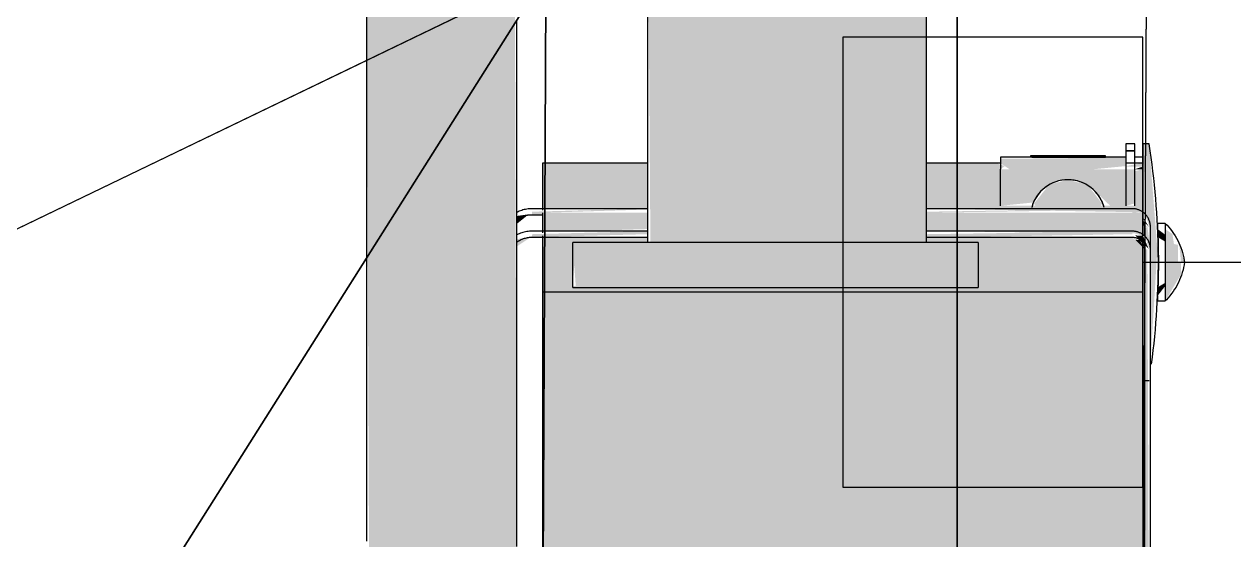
# Model space of a CAD drawing. Header units: metres. Extents: x 4 to 151, y -16 to 34.
# Drawn here: x 67.0908 to 67.4939, y 32.1016 to 32.2735 of the extents above; entities that cross this region are included whole.
import ezdxf

# ---------------------------------------------------------------- set-up
doc = ezdxf.new("R2010")
doc.units = ezdxf.units.M
doc.linetypes.add('IMPORT-_Tracejado pequeno', pattern=[2.25, 1.5, -0.7500000000000001])
for name, color, linetype, lineweight in [('A-ANNO-NOTE', 7, 'Continuous', 9), ('E-ELEC-EQPM', 7, 'Continuous', 50), ('E-LITE', 7, 'Continuous', 35), ('E-POWR-CNDT', 7, 'Continuous', 25), ('Espelho e Módulo', 7, 'Continuous', 9), ('KIRYA - PAREDE', 7, 'Continuous', 35), ('KIRYA - PISO', 7, 'Continuous', 9)]:
    doc.layers.add(name, color=color, linetype=linetype, lineweight=lineweight)
doc.layers.add('Base Revit Coremas_dwg', color=7, linetype='Continuous', lineweight=9, true_color=0x767676)

# ---------------------------------------------------------------- blocks, each defined once
blk = doc.blocks.new('Ramal de Entrada Individual_Saida Subterrânea_Medição em Muro - 3_Trifasico-3753992-PLANTA BAIXA - TÉRREO')
at = {"layer": 'E-ELEC-EQPM', "lineweight": 25, "true_color": 0x7f7f7f}
for points in [[(-0.1350464347097103, 0.2019793406997035), (-0.1382108123671073, 0.2000000000000498), (-0.136346522082185, 0.2006792533272354), (-0.1352876156646014, 0.2017381597448081)], [(-0.1275464347097055, 0.2019793406997035), (-0.1320030435565968, 0.2000000000000498), (-0.1321393079098504, 0.1973864674995608), (-0.1275530951051123, 0.2019726803043033)], [(-0.1275464347097055, 0.2006133152959145), (-0.1305093312052694, 0.1990164442041353), (-0.1307732825060614, 0.1973864674995608), (-0.1276463351322049, 0.200513414873413)], [(-0.1148071403536232, 0.1277523885865045), (-0.1148071403536254, 0.1451150868859556), (-0.1297683787846262, 0.1451150868859556), (-0.129768378784624, 0.01000000000004104), (-0.1148071403536232, 0.01103661587650452), (-0.1148071403536232, 0.03587992788335057)], [(-0.1284483910866477, -0.008671018720659276), (-0.1318393279285162, -0.003547872000641019), (-0.1308420216561307, -0.008671018720659276), (-0.1295053745454153, -0.008671018720659276)], [(-0.1359483910866481, -0.008671018720659276), (-0.1391804093059244, -0.004650244653672485), (-0.138600772397529, -0.008671018720659276)], [(0.02698565503599428, -0.03367101872066226), (0.02556211211938919, -0.02583108251404897), (0.0221854261441351, -0.01912400330670698), (0.0183485160827228, -0.0149003703985532), (0.01371671184052763, -0.01170187692579591), (0.008033614885953706, -0.009467247740217727), (0.005424722468770415, -0.00920927850351602), (-0.03375412627952785, -0.008671018720659276), (-0.2488805176748952, -0.009403608172137343), (-0.257227904276877, -0.01326237757403781), (-0.2621343912930232, -0.01765860729656679), (-0.2651417108494392, -0.02219293413063774), (-0.2671185057097988, -0.02733987694504192), (-0.2679009836892063, -0.03266431995301657), (-0.2675275217205422, -0.03799422662499517), (-0.2665953314275928, -0.041498004659752), (-0.2643073283215964, -0.04647752684079758), (-0.2593772060107257, -0.05244166704277998), (-0.2572319252911718, -0.05407713225840308), (-0.2490848928987118, -0.05786688212324487), (-0.2459686674797573, -0.05774684532877646), (-0.2410479077325644, -0.05844934090141708), (-0.2171787639779213, -0.05867101872066523), (0.008456131163554472, -0.05772687630332093), (0.01619987747476746, -0.05407924302646479), (0.02070955104582779, -0.0500797315593029), (0.02395608990701069, -0.04539895376321468), (0.02618976817432013, -0.03971637962347461), (0.02669349142848203, -0.0362655620879219)]]:
    blk.add_hatch(color=8, dxfattribs=at).paths.add_polyline_path(points)
h = blk.add_hatch(color=8, dxfattribs=at)
h.paths.add_polyline_path([(0.1287964347096706, 0.2019793406996948), (0.1290866864164891, 0.2004793406997038), (0.1292897514196913, 0.2014860239896697), (0.129031157981026, 0.2017446174283394)])
h.paths.add_polyline_path([(0.1362964347096494, 0.2004793406997038), (0.1362964347096494, 0.2024793406997034), (0.1304893255387738, 0.2014776314561832), (0.1345897601260588, 0.2004795550171969)])
h.paths.add_polyline_path([(-0.1275464347097055, 0.2024452665259942), (-0.1275464347097055, 0.2024783988791017), (-0.1350464347097103, 0.2014793406997036), (-0.1342507518251444, 0.2004793406997038), (-0.129227829883577, 0.2014810383365257), (-0.1275464347097055, 0.2023481273817619)])
h = blk.add_hatch(color=8, dxfattribs=at)
h.paths.add_polyline_path([(0.1287964347096533, 0.202345366103484), (0.1287964347096533, 0.2024793406997034), (-0.1275464347097055, 0.2014793406997036), (-0.1275464347097055, 0.2004793406997038), (0.1287964347096533, 0.2014793406996949), (0.1287964347096533, 0.2021864474808897)])
h.paths.add_polyline_path([(-0.1247599972656906, 0.2021881749203982), (-0.1247599972656906, 0.2021841962378896), (-0.1275464347097055, 0.2021864474808897)])
at = {"layer": 'E-ELEC-EQPM', "lineweight": 25, "true_color": 0x73746c}
h = blk.add_hatch(color=8, dxfattribs=at)
h.paths.add_polyline_path([(-0.1316804093059218, 0.1964793406997047), (-0.1328052537548089, 0.1967205216546001), (-0.1318393279285205, 0.1964793406997047)])
h.paths.add_polyline_path([(-0.1132108123671108, 4.331468517193571e-14), (-0.113210812367113, 0.2000000000000498), (-0.1281597500055832, 0.2000000000000498), (-0.1315464347097068, 0.1964793406997047), (-0.1315464347097046, 0.1277523885865045), (-0.129768378784624, 0.1277523885865045), (-0.1297683787846262, 0.1451150868859556), (-0.1148071403536254, 0.1451150868859556), (-0.1152681058166119, 0.01000000000004104), (-0.129768378784624, 0.01103661587650452), (-0.129768378784624, 0.03500000000004402), (-0.1315464347097046, 0.03500000000004402), (-0.1315464347097046, 4.331468517193571e-14), (-0.1152681058166119, 4.331468517193571e-14)])
h.paths.add_polyline_path([(-0.1320030435565968, 0.2000000000000498), (-0.1420037490521202, 0.2000000000000498), (-0.1420037490521202, 0.1525000000000346), (-0.154210812367108, 0.1525000000000346), (-0.1552460885475174, 0.1539470857294242), (-0.1562814571898881, 0.1508087509013117), (-0.1562814571898859, 0.1277523885865045), (-0.141046434709709, 0.1277523885865045), (-0.1399062898337753, 0.1964793406997047), (-0.1396938953910838, 0.1964793406997047), (-0.1396938953910817, 0.1277523885865045), (-0.1335464347097042, 0.1277523885865045), (-0.1327775964050092, 0.1973864674995608)])
h.paths.add_polyline_path([(-0.1335464347097042, 0.01103661587650452), (-0.1342507518251423, 0.03500000000004402), (-0.1396938953910838, 0.03500000000004402), (-0.1396938953910838, 4.331468517193571e-14), (-0.1335464347097042, 4.331468517193571e-14), (-0.1335464347097042, 0.01000000000004104)])
h.paths.add_polyline_path([(-0.1396943474854075, 0.1973314279240042), (-0.1399062898337753, 0.1986393475239086), (-0.139698669392026, 0.1993399101432141)])
h.paths.add_polyline_path([(-0.141046434709709, 4.331468517193571e-14), (-0.141046434709709, 0.03500000000004402), (-0.1562814571898859, 0.03500000000004402), (-0.1562814571898859, 4.331468517193571e-14)])
h.paths.add_polyline_path([(-0.1550768377708927, 0.1964193728974923), (-0.1550768377708927, 0.2000000000000498), (-0.1562814571898881, 0.2000000000000498), (-0.1552460885475174, 0.1942446174547803), (-0.1550768377708927, 0.194992445926771), (-0.1550768377708927, 0.1955030260879842)])
blk.add_hatch(color=8, dxfattribs=at).paths.add_polyline_path([(0.117824998189846, 0.2000000000000498), (-0.113210812367113, 0.2000000000000498), (-0.1132108123671108, 4.331468517193571e-14), (0.1178249981898482, 4.331468517193571e-14), (0.117824998189846, 0.1849625377168969)])
at = {"layer": 'E-ELEC-EQPM', "lineweight": 25, "true_color": 0x7f7f7f}
h = blk.add_hatch(color=8, dxfattribs=at)
h.paths.add_polyline_path([(-0.1390464347097094, 4.331468517193571e-14), (-0.1396938953910838, 4.331468517193571e-14), (-0.1407841671974646, 0.03500000000004402), (-0.141046434709709, 0.03500000000004402), (-0.1400464347097092, -0.003547872000641019), (-0.1390464347097094, -0.003547872000641019)])
h.paths.add_polyline_path([(-0.1396938953910817, 0.1277523885865045), (-0.1407535414908974, 0.1964793406997047), (-0.1410464347097111, 0.1964793406997047), (-0.1400464347097092, 0.1277523885865045), (-0.1397876156646068, 0.1277523885865045)])
h = blk.add_hatch(color=8, dxfattribs=at)
h.paths.add_polyline_path([(-0.1315464347097068, 0.135266818586215), (-0.1325464347097066, 0.1964793406997047), (-0.1335464347097063, 0.1964793406997047), (-0.1325464347097044, 0.1277523885865045), (-0.1315464347097046, 0.1277523885865045)])
h.paths.add_polyline_path([(-0.1315464347097046, -0.003547872000641019), (-0.1325464347097044, 0.03500000000004402), (-0.1335464347097042, 0.03500000000004402), (-0.1325464347097044, -0.003547872000641019), (-0.131580508883416, -0.003547872000641019)])
h.paths.add_polyline_path([(-0.1332513044641079, -0.001387313906168106), (-0.1332552580219139, -0.001387313906168106), (-0.1332535414908904, 4.331468517193571e-14)])
h = blk.add_hatch(color=8, dxfattribs=at)
h.paths.add_polyline_path([(-0.1297683787846219, 0.1277523885865045), (-0.2532185135623343, 0.1277523885865045), (-0.2532185135623343, 0.03500000000004402), (-0.1297683787846219, 0.03587992788335057)])
h.paths.add_polyline_path([(-0.2221827030131438, 0.08632898127933646), (-0.2260525528402601, 0.07962620476110865), (-0.2337922524944905, 0.07962620476110865), (-0.2376621023216068, 0.08632898127933646), (-0.2337922524944884, 0.09303175779756426), (-0.2260525528402601, 0.09303175779756426)])
at = {"layer": 'E-ELEC-EQPM', "color": 253, "lineweight": 25, "true_color": 0xababab}
for p, q in [((-0.1275464347097055, 0.2024793406997034), (-0.1350464347097103, 0.2024793406997034)), ((0.1287964347096533, 0.2024793406997034), (-0.1275464347097055, 0.2024793406997034)), ((-0.1562814571898538, 0.1942446174547347), (-0.1562814571898538, 0.2)), ((-0.1427846230547416, 0.2), (-0.1320030435565631, 0.2)), ((-0.1350464347097103, 0.2004793406997038), (-0.1318609849810042, 0.2004793406997038)), ((-0.1290464347097052, 0.2004793406997038), (-0.1275464347097055, 0.2004793406997038)), ((-0.1281597500055438, 0.2), (-0.1132108123670779, 0.2)), ((-0.1275464347097055, 0.2004793406997038), (0.1287964347096533, 0.2004793406997038)), ((-0.1132108123670779, 0.2), (0.1178249981898806, 0.2)), ((-0.1132108123670779, 0.2), (-0.1132108123670779, 0)), ((-0.141046434709709, 0.1964793406997047), (-0.1410464347097068, 0.1277523885865045)), ((-0.1335464347097042, 0.1964793406997047), (-0.133546434709702, 0.1277523885865045)), ((-0.1315464347097046, 0.1277523885865045), (-0.1315464347097068, 0.1964793406997047)), ((-0.1562814571898538, 0.1277523885864611), (-0.1562814571898538, 0.1524999999999917)), ((-0.1297683787845897, 0.1451150868859175), (-0.1148071403535911, 0.1451150868859175)), ((-0.1297683787845897, 0.1451150868859175), (-0.1297683787845897, 0.009999999999999993)), ((-0.1148071403535911, 0.009999999999999993), (-0.1148071403535911, 0.1451150868859175)), ((-0.2532185135623005, 0.1277523885864638), (-0.1297683787845897, 0.1277523885864638)), ((-0.1297683787845897, 0.035), (-0.2532185135623005, 0.035)), ((-0.1562814571898538, 0), (-0.1562814571898538, 0.03499999999999725)), ((-0.141046434709709, 0.03500000000004402), (-0.141046434709709, -0.003547872000641019)), ((-0.1335464347097042, 0.03500000000004402), (-0.1335464347097042, -0.003547872000641019)), ((-0.1315464347097068, -0.003547872000641019), (-0.1315464347097068, 0.03500000000004402)), ((-0.1148071403535911, 0.009999999999999993), (-0.1297683787845897, 0.009999999999999993)), ((-0.1405421568959479, 0), (-0.1562814571898538, 0)), ((-0.133042156895943, 0), (-0.139693011460662, 0)), ((-0.1390464347097116, -0.003547872000641019), (-0.1390464347097116, 4.331468517193571e-14)), ((-0.1132108123670779, 0), (-0.1320464347096725, 0)), ((0.1178249981898806, 0), (-0.1132108123670779, 0))]:
    blk.add_line(p, q, dxfattribs=at)
at = {"layer": 'E-ELEC-EQPM', "color": 253, "lineweight": 25, "true_color": 0xababab, "flags": 128}
for points in [[(-0.1350464347097103, 0.2024793406997034), (-0.1352863707148298, 0.2024745413396677), (-0.1355259228735256, 0.2024601509375216), (-0.1357647079534444, 0.2024361925148211), (-0.1360023439493941, 0.2024027043999602), (-0.1362384506944817, 0.2023597401667504), (-0.1364726504682729, 0.2023073685488141), (-0.1367045686010952, 0.2022456733295734), (-0.1369338340734067, 0.2021747532081918), (-0.1371600801093611, 0.2020947216417695), (-0.1373829447635616, 0.2020057066637253), (-0.1376020715001064, 0.2019078506790218), (-0.137817109762959, 0.201801310236374), (-0.1380277155367716, 0.2016862557777686), (-0.1382335518972346, 0.2015628713657807), (-0.1384342895500806, 0.2014313543891647), (-0.1386296073578839, 0.2012919152470111), (-0.1388191928538203, 0.2011447770122096), (-0.1390027427415405, 0.2009901750745532), (-0.1391799633803743, 0.2008283567641513), (-0.1393505712551068, 0.2006595809557855), (-0.139514293429535, 0.2004841176547508), (-0.139670867983106, 0.2003022475648967), (-0.1398200444299277, 0.2001142616395657), (-0.1399615841195146, 0.1999204606161341), (-0.1400952606185588, 0.1997211545349071), (-0.1402208600731708, 0.1995166622430961), (-0.1403381815510199, 0.1993073108847454), (-0.1404470373627684, 0.1990934353773604), (-0.1405472533623396, 0.1988753778761399), (-0.1406386692255137, 0.198653487226565), (-0.1407211387064069, 0.1984281184063415), (-0.1407945298714465, 0.198199631957492), (-0.1408587253104197, 0.1979683934096127), (-0.1409136223243228, 0.197734772695047), (-0.1409591330896427, 0.1974991435571113), (-0.1409951847988618, 0.1972618829521363), (-0.1410217197769367, 0.1970233704464916), (-0.1410386955735638, 0.1967839876093051), (-0.1410460850310915, 0.1965441174020556), (-0.141046434709709, 0.1964793406997047)], [(-0.1350464347097103, 0.2024793406997034), (-0.1352863707148298, 0.2024745413396677), (-0.1355259228735256, 0.2024601509375216), (-0.1357647079534444, 0.2024361925148211), (-0.1360023439493941, 0.2024027043999602), (-0.1362384506944817, 0.2023597401667504), (-0.1364726504682729, 0.2023073685488141), (-0.1367045686010952, 0.2022456733295734), (-0.1369338340734067, 0.2021747532081918), (-0.1371600801093611, 0.2020947216417695), (-0.1373829447635616, 0.2020057066637253), (-0.1376020715001064, 0.2019078506790218), (-0.137817109762959, 0.201801310236374), (-0.1380277155367716, 0.2016862557777686), (-0.1382335518972346, 0.2015628713657807), (-0.1384342895500806, 0.2014313543891647), (-0.1386296073578839, 0.2012919152470111), (-0.1388191928538203, 0.2011447770122096)], [(-0.1350464347097103, 0.2024793406997034), (-0.1352863707148298, 0.2024745413396677), (-0.1355259228735256, 0.2024601509375216), (-0.1357647079534444, 0.2024361925148211), (-0.1360023439493941, 0.2024027043999602), (-0.1362384506944817, 0.2023597401667504), (-0.1364726504682729, 0.2023073685488141), (-0.1367045686010952, 0.2022456733295734), (-0.1369338340734067, 0.2021747532081918), (-0.1371600801093611, 0.2020947216417695), (-0.1373829447635616, 0.2020057066637253), (-0.1376020715001064, 0.2019078506790218), (-0.137817109762959, 0.201801310236374), (-0.1380277155367716, 0.2016862557777686), (-0.1382335518972346, 0.2015628713657807), (-0.1384342895500806, 0.2014313543891647), (-0.1386296073578839, 0.2012919152470111), (-0.1388191928538203, 0.2011447770122096)], [(-0.1350464347097103, 0.2024793406997034), (-0.1352863707148298, 0.2024745413396677), (-0.1355259228735256, 0.2024601509375216), (-0.1357647079534444, 0.2024361925148211), (-0.1360023439493941, 0.2024027043999602), (-0.1362384506944817, 0.2023597401667504), (-0.1364726504682729, 0.2023073685488141), (-0.1367045686010952, 0.2022456733295734), (-0.1369338340734067, 0.2021747532081918), (-0.1371600801093611, 0.2020947216417695), (-0.1373829447635616, 0.2020057066637253), (-0.1376020715001064, 0.2019078506790218), (-0.137817109762959, 0.201801310236374), (-0.1380277155367716, 0.2016862557777686), (-0.1382335518972346, 0.2015628713657807), (-0.1384342895500784, 0.2014313543891647), (-0.1386296073578839, 0.2012919152470111), (-0.1388191928538203, 0.2011447770122096)], [(-0.1350464347097103, 0.2024793406997034), (-0.1352863707148298, 0.2024745413396677), (-0.1355259228735256, 0.2024601509375216), (-0.1357647079534444, 0.2024361925148211), (-0.1360023439493941, 0.2024027043999602), (-0.1362384506944817, 0.2023597401667504), (-0.1364726504682729, 0.2023073685488141), (-0.1367045686010952, 0.2022456733295734), (-0.1369338340734067, 0.2021747532081918), (-0.1371600801093611, 0.2020947216417695), (-0.1373829447635616, 0.2020057066637253), (-0.1376020715001064, 0.2019078506790218), (-0.137817109762959, 0.201801310236374), (-0.1380277155367716, 0.2016862557777686), (-0.1382335518972346, 0.2015628713657807), (-0.1384342895500784, 0.2014313543891647), (-0.1386296073578839, 0.2012919152470111), (-0.1388191928538203, 0.2011447770122096)], [(-0.1350464347097103, 0.2024793406997034), (-0.1352863707148298, 0.2024745413396677), (-0.1355259228735256, 0.2024601509375216), (-0.1357647079534444, 0.2024361925148211), (-0.1360023439493941, 0.2024027043999602), (-0.1362384506944817, 0.2023597401667504), (-0.1364726504682729, 0.2023073685488141), (-0.1367045686010952, 0.2022456733295734), (-0.1369338340734067, 0.2021747532081918), (-0.1371600801093611, 0.2020947216417695), (-0.1373829447635616, 0.2020057066637253), (-0.1376020715001064, 0.2019078506790218), (-0.137817109762959, 0.201801310236374), (-0.1380277155367716, 0.2016862557777686), (-0.1382335518972346, 0.2015628713657807), (-0.1384342895500806, 0.2014313543891647), (-0.1386296073578839, 0.2012919152470111), (-0.1388191928538203, 0.2011447770122096)], [(-0.1275464347097055, 0.2024793406997034), (-0.127786370714825, 0.2024745413396677), (-0.1280259228735208, 0.2024601509375216), (-0.1282647079534397, 0.2024361925148211), (-0.1285023439493915, 0.2024027043999602), (-0.1287384506944769, 0.2023597401667504), (-0.1289726504682681, 0.2023073685488141), (-0.1292045686010904, 0.2022456733295734), (-0.1294338340734019, 0.2021747532081918), (-0.1296600801093563, 0.2020947216417695), (-0.1298829447635567, 0.2020057066637253), (-0.1301020715001016, 0.2019078506790218), (-0.1303171097629542, 0.201801310236374), (-0.1305277155367668, 0.2016862557777686), (-0.1307335518972298, 0.2015628713657807), (-0.130934289550078, 0.2014313543891647), (-0.1311296073578791, 0.2012919152470111), (-0.1313191928538155, 0.2011447770122096), (-0.1315027427415357, 0.2009901750745532), (-0.1316799633803695, 0.2008283567641513), (-0.131850571255102, 0.2006595809557855), (-0.1320142934295302, 0.2004841176547508), (-0.1321708679831012, 0.2003022475648967), (-0.1323200444299251, 0.2001142616395657), (-0.132461584119512, 0.1999204606161341), (-0.132595260618554, 0.1997211545349071), (-0.132720860073166, 0.1995166622430961), (-0.1328381815510151, 0.1993073108847454), (-0.1329470373627636, 0.1990934353773604), (-0.1330472533623348, 0.1988753778761399), (-0.133138669225509, 0.198653487226565), (-0.1332211387064021, 0.1984281184063415), (-0.1332945298714417, 0.198199631957492), (-0.1333587253104149, 0.1979683934096127), (-0.133413622324318, 0.197734772695047), (-0.1334591330896379, 0.1974991435571113), (-0.133495184798857, 0.1972618829521363), (-0.1335217197769319, 0.1970233704464916), (-0.1335386955735611, 0.1967839876093051), (-0.1335460850310868, 0.1965441174020556), (-0.1335464347097042, 0.1964793406997047)], [(-0.1275464347097055, 0.2024793406997034), (-0.127786370714825, 0.2024745413396677), (-0.1280259228735208, 0.2024601509375216), (-0.1282647079534397, 0.2024361925148211), (-0.1285023439493915, 0.2024027043999602), (-0.1287384506944769, 0.2023597401667504), (-0.1289726504682681, 0.2023073685488141), (-0.1292045686010904, 0.2022456733295734), (-0.1294338340734019, 0.2021747532081918), (-0.1296600801093563, 0.2020947216417695), (-0.1298829447635567, 0.2020057066637253), (-0.1301020715001016, 0.2019078506790218), (-0.1303171097629542, 0.201801310236374), (-0.1305277155367668, 0.2016862557777686), (-0.1307335518972298, 0.2015628713657807), (-0.130934289550078, 0.2014313543891647), (-0.1311296073578791, 0.2012919152470111), (-0.1313191928538155, 0.2011447770122096)], [(-0.1275464347097055, 0.2024793406997034), (-0.127786370714825, 0.2024745413396677), (-0.1280259228735208, 0.2024601509375216), (-0.1282647079534397, 0.2024361925148211), (-0.1285023439493915, 0.2024027043999602), (-0.1287384506944769, 0.2023597401667504), (-0.1289726504682681, 0.2023073685488141), (-0.1292045686010904, 0.2022456733295734), (-0.1294338340734019, 0.2021747532081918), (-0.1296600801093563, 0.2020947216417695), (-0.1298829447635567, 0.2020057066637253), (-0.1301020715001016, 0.2019078506790218), (-0.1303171097629542, 0.201801310236374), (-0.1305277155367668, 0.2016862557777686), (-0.1307335518972298, 0.2015628713657807), (-0.130934289550078, 0.2014313543891647), (-0.1311296073578791, 0.2012919152470111), (-0.1313191928538155, 0.2011447770122096)], [(-0.1275464347097055, 0.2024793406997034), (-0.127786370714825, 0.2024745413396677), (-0.1280259228735208, 0.2024601509375216), (-0.1282647079534397, 0.2024361925148211), (-0.1285023439493915, 0.2024027043999602), (-0.1287384506944769, 0.2023597401667504), (-0.1289726504682681, 0.2023073685488141), (-0.1292045686010904, 0.2022456733295734), (-0.1294338340734019, 0.2021747532081918), (-0.1296600801093563, 0.2020947216417695), (-0.1298829447635567, 0.2020057066637253), (-0.1301020715001016, 0.2019078506790218), (-0.1303171097629542, 0.201801310236374), (-0.1305277155367668, 0.2016862557777686), (-0.1307335518972298, 0.2015628713657807), (-0.130934289550078, 0.2014313543891647), (-0.1311296073578791, 0.2012919152470111), (-0.1313191928538155, 0.2011447770122096)], [(-0.1275464347097055, 0.2024793406997034), (-0.127786370714825, 0.2024745413396677), (-0.1280259228735208, 0.2024601509375216), (-0.1282647079534397, 0.2024361925148211), (-0.1285023439493915, 0.2024027043999602), (-0.1287384506944769, 0.2023597401667504), (-0.1289726504682681, 0.2023073685488141), (-0.1292045686010904, 0.2022456733295734), (-0.1294338340734019, 0.2021747532081918), (-0.1296600801093563, 0.2020947216417695), (-0.1298829447635567, 0.2020057066637253), (-0.1301020715001016, 0.2019078506790218), (-0.1303171097629542, 0.201801310236374), (-0.1305277155367668, 0.2016862557777686), (-0.1307335518972298, 0.2015628713657807), (-0.1309342895500758, 0.2014313543891647), (-0.1311296073578791, 0.2012919152470111), (-0.1313191928538155, 0.2011447770122096)], [(-0.1398200444299277, 0.2001142616395657), (-0.1399615841195146, 0.1999204606161341), (-0.1400952606185588, 0.1997211545349071), (-0.1402208600731708, 0.1995166622430961), (-0.1403381815510199, 0.1993073108847454), (-0.1404470373627684, 0.1990934353773604), (-0.1405472533623396, 0.1988753778761399), (-0.1406386692255137, 0.198653487226565), (-0.1407211387064069, 0.1984281184063415), (-0.1407945298714465, 0.198199631957492), (-0.1408587253104197, 0.1979683934096127), (-0.1409136223243228, 0.197734772695047), (-0.1409591330896427, 0.1974991435571113), (-0.1409951847988618, 0.1972618829521363), (-0.1410217197769367, 0.1970233704464916), (-0.1410386955735638, 0.1967839876093051), (-0.1410460850310915, 0.1965441174020556)], [(-0.1398200444299277, 0.2001142616395657), (-0.1399615841195146, 0.1999204606161341), (-0.1400952606185588, 0.1997211545349071), (-0.1402208600731708, 0.1995166622430961), (-0.1403381815510199, 0.1993073108847454), (-0.1404470373627684, 0.1990934353773604), (-0.1405472533623396, 0.1988753778761399), (-0.1406386692255137, 0.198653487226565), (-0.1407211387064069, 0.1984281184063415), (-0.1407945298714465, 0.198199631957492), (-0.1408587253104197, 0.1979683934096127), (-0.1409136223243228, 0.197734772695047), (-0.1409591330896427, 0.1974991435571113), (-0.1409951847988618, 0.1972618829521363), (-0.1410217197769367, 0.1970233704464916), (-0.1410386955735638, 0.1967839876093051), (-0.1410460850310915, 0.1965441174020556)], [(-0.1399615841195146, 0.1999204606161341), (-0.1400952606185588, 0.1997211545349071), (-0.1402208600731708, 0.1995166622430961), (-0.1403381815510199, 0.1993073108847454), (-0.1404470373627684, 0.1990934353773604), (-0.1405472533623396, 0.1988753778761399), (-0.1406386692255137, 0.198653487226565), (-0.1407211387064069, 0.1984281184063415), (-0.1407945298714465, 0.198199631957492), (-0.1408587253104197, 0.1979683934096127), (-0.1409136223243228, 0.197734772695047), (-0.1409591330896427, 0.1974991435571113), (-0.1409951847988596, 0.1972618829521363), (-0.1410217197769367, 0.1970233704464916), (-0.1410386955735638, 0.1967839876093051), (-0.1410460850310894, 0.1965441174020556)], [(-0.1399615841195146, 0.1999204606161341), (-0.1400952606185588, 0.1997211545349071), (-0.1402208600731708, 0.1995166622430961), (-0.1403381815510199, 0.1993073108847454), (-0.1404470373627684, 0.1990934353773604), (-0.1405472533623396, 0.1988753778761399), (-0.1406386692255137, 0.198653487226565), (-0.1407211387064069, 0.1984281184063415), (-0.1407945298714465, 0.198199631957492), (-0.1408587253104197, 0.1979683934096127), (-0.1409136223243228, 0.197734772695047), (-0.1409591330896427, 0.1974991435571113), (-0.1409951847988596, 0.1972618829521363), (-0.1410217197769367, 0.1970233704464916), (-0.1410386955735638, 0.1967839876093051), (-0.1410460850310894, 0.1965441174020556)], [(-0.1400952606185588, 0.1997211545349071), (-0.1402208600731708, 0.1995166622430961), (-0.1403381815510199, 0.1993073108847454), (-0.1404470373627684, 0.1990934353773604), (-0.1405472533623396, 0.1988753778761399), (-0.1406386692255137, 0.198653487226565), (-0.1407211387064069, 0.1984281184063415), (-0.1407945298714465, 0.198199631957492), (-0.1408587253104197, 0.1979683934096127), (-0.1409136223243228, 0.197734772695047), (-0.1409591330896427, 0.1974991435571113), (-0.1409951847988618, 0.1972618829521363), (-0.1410217197769367, 0.1970233704464916), (-0.1410386955735638, 0.1967839876093051), (-0.1410460850310915, 0.1965441174020556)], [(-0.1369317481664062, 0.2000071719272416), (-0.1367891644948184, 0.2000797424684101), (-0.1366437928273352, 0.2001465531347909), (-0.1364958657276179, 0.200207497043578), (-0.1363456198474653, 0.2002624766975039), (-0.1361932955482388, 0.2003114041408593), (-0.1360391365163193, 0.2003542011001791), (-0.1358833893732769, 0.2003907991094391), (-0.1357263032813132, 0.200421139619651), (-0.1355681295446625, 0.2004451740924651), (-0.1354091212075682, 0.2004628640778513), (-0.1352495326494446, 0.2004741812756056), (-0.1350896191779421, 0.2004791075806227), (-0.1350464347097103, 0.2004793406997038)], [(-0.1323200444299251, 0.2001142616395657), (-0.132461584119512, 0.1999204606161341), (-0.132595260618554, 0.1997211545349071), (-0.132720860073166, 0.1995166622430961), (-0.1328381815510151, 0.1993073108847454), (-0.1329470373627636, 0.1990934353773604), (-0.1330472533623348, 0.1988753778761399), (-0.133138669225509, 0.198653487226565), (-0.1332211387064021, 0.1984281184063415), (-0.1332945298714417, 0.198199631957492), (-0.1333587253104149, 0.1979683934096127), (-0.133413622324318, 0.197734772695047), (-0.1334591330896379, 0.1974991435571113), (-0.133495184798857, 0.1972618829521363), (-0.1335217197769319, 0.1970233704464916), (-0.1335386955735611, 0.1967839876093051), (-0.1335460850310868, 0.1965441174020556)], [(-0.1323200444299251, 0.2001142616395657), (-0.132461584119512, 0.1999204606161341), (-0.132595260618554, 0.1997211545349071), (-0.132720860073166, 0.1995166622430961), (-0.1328381815510151, 0.1993073108847454), (-0.1329470373627636, 0.1990934353773604), (-0.1330472533623348, 0.1988753778761399), (-0.133138669225509, 0.198653487226565), (-0.1332211387064021, 0.1984281184063415), (-0.1332945298714417, 0.198199631957492), (-0.1333587253104149, 0.1979683934096127), (-0.133413622324318, 0.197734772695047), (-0.1334591330896379, 0.1974991435571113), (-0.133495184798857, 0.1972618829521363), (-0.1335217197769319, 0.1970233704464916), (-0.1335386955735611, 0.1967839876093051), (-0.1335460850310868, 0.1965441174020556)], [(-0.1323200444299251, 0.2001142616395657), (-0.132461584119512, 0.1999204606161341), (-0.132595260618554, 0.1997211545349071), (-0.132720860073166, 0.1995166622430961), (-0.1328381815510151, 0.1993073108847454), (-0.1329470373627658, 0.1990934353773604), (-0.1330472533623348, 0.1988753778761399), (-0.133138669225509, 0.198653487226565), (-0.1332211387064021, 0.1984281184063415), (-0.1332945298714417, 0.198199631957492), (-0.1333587253104149, 0.1979683934096127), (-0.133413622324318, 0.197734772695047), (-0.1334591330896379, 0.1974991435571113), (-0.133495184798857, 0.1972618829521363), (-0.1335217197769319, 0.1970233704464916), (-0.1335386955735611, 0.1967839876093051), (-0.1335460850310868, 0.1965441174020556)], [(-0.1323200444299251, 0.2001142616395657), (-0.132461584119512, 0.1999204606161341), (-0.132595260618554, 0.1997211545349071), (-0.132720860073166, 0.1995166622430961), (-0.1328381815510151, 0.1993073108847454), (-0.1329470373627636, 0.1990934353773604), (-0.1330472533623348, 0.1988753778761399), (-0.133138669225509, 0.198653487226565), (-0.1332211387064021, 0.1984281184063415), (-0.1332945298714417, 0.198199631957492), (-0.1333587253104149, 0.1979683934096127), (-0.133413622324318, 0.197734772695047), (-0.1334591330896379, 0.1974991435571026), (-0.1334951847988548, 0.1972618829521363), (-0.1335217197769319, 0.1970233704464916), (-0.1335386955735611, 0.1967839876093051), (-0.1335460850310846, 0.1965441174020556)], [(-0.1315464347097068, 0.1964793406997047), (-0.1315432351363497, 0.1966392980364481), (-0.1315336415349153, 0.1967989994755845), (-0.1315176692531222, 0.1969581895288565), (-0.1314953438432085, 0.1971166135261606), (-0.1314667010210707, 0.1972740180228871), (-0.1314317866091132, 0.1974301512054145), (-0.1313906564629477, 0.1975847632939541), (-0.1313433763820361, 0.1977376069421617), (-0.1312900220044176, 0.1978884376328096), (-0.1312306786857185, 0.1980370140689432), (-0.1311654413625851, 0.198183098559963), (-0.131094414400822, 0.1983264574018662), (-0.1310177114284169, 0.1984668612510789), (-0.1309354551537613, 0.1986040854913833), (-0.130847777169344, 0.198737910593282), (-0.1307548177412445, 0.1988681224651509), (-0.1306567255847102, 0.1989945127957709), (-0.1305536576262704, 0.1991168793875915), (-0.1304457787526692, 0.1992350264801445), (-0.1303332615470942, 0.1993487650633038), (-0.1302162860130711, 0.1994579131795879), (-0.1300950392864995, 0.1995622962152946), (-0.1299697153362788, 0.1996617471798467), (-0.1298405146539954, 0.1997561069729134), (-0.1297076439331774, 0.1998452246389356), (-0.1295713157386367, 0.1999289576086841), (-0.1294317481664015, 0.2000071719272416), (-0.1292891644948136, 0.2000797424684101), (-0.1291437928273304, 0.2001465531347909), (-0.1289958657276131, 0.200207497043578), (-0.1288456198474627, 0.2002624766975039), (-0.128693295548234, 0.2003114041408593), (-0.1285391365163145, 0.2003542011001791), (-0.1283833893732721, 0.2003907991094391), (-0.1282263032813084, 0.200421139619651), (-0.1280681295446577, 0.2004451740924651), (-0.1279091212075634, 0.2004628640778513), (-0.1277495326494399, 0.2004741812756056), (-0.1275896191779373, 0.2004791075806227), (-0.1275464347097055, 0.2004793406997038)], [(-0.141046434709709, -0.003547872000641019), (-0.141037635882979, -0.003987754676689701), (-0.1410112534790395, -0.004426933634303827), (-0.1409673297041031, -0.004864706280814835), (-0.1409059348268407, -0.005300372273396875), (-0.1408271670659626, -0.005733234639392481), (-0.1407311524330814, -0.006162600891336524), (-0.1406180445311302, -0.006587784134850563), (-0.1404880243086182, -0.007008104167415127), (-0.1403412997701679, -0.007422888566668508), (-0.1401781056437412, -0.007831473766031672), (-0.1399987030051291, -0.00823320611635986), (-0.1398033788602834, -0.008627442931593737)], [(-0.141046434709709, -0.003547872000641019), (-0.141037635882979, -0.003987754676689701), (-0.1410112534790395, -0.004426933634303827), (-0.1409673297041031, -0.004864706280814835), (-0.1409059348268407, -0.005300372273396875), (-0.1408271670659626, -0.005733234639392481), (-0.1407311524330814, -0.006162600891336524), (-0.1406180445311302, -0.006587784134850563), (-0.1404880243086182, -0.007008104167415127), (-0.1403412997701679, -0.007422888566668508), (-0.1401781056437412, -0.007831473766031672), (-0.1399987030051291, -0.00823320611635986), (-0.1398033788602834, -0.008627442931593737)], [(-0.141046434709709, -0.003547872000641019), (-0.141037635882979, -0.003987754676689701), (-0.1410112534790395, -0.004426933634303827), (-0.1409673297041031, -0.004864706280814835), (-0.1409059348268407, -0.005300372273396875), (-0.1408271670659626, -0.005733234639392481), (-0.1407311524330814, -0.006162600891336524), (-0.1406180445311302, -0.006587784134850563), (-0.1404880243086182, -0.007008104167415127), (-0.1403412997701679, -0.007422888566668508), (-0.1401781056437412, -0.007831473766031672), (-0.1399987030051291, -0.00823320611635986), (-0.1398033788602834, -0.008627442931593737)], [(-0.141046434709709, -0.003547872000641019), (-0.141037635882979, -0.003987754676689701), (-0.1410112534790395, -0.004426933634303827), (-0.1409673297041009, -0.004864706280814835), (-0.1409059348268407, -0.005300372273396875), (-0.1408271670659626, -0.005733234639392481), (-0.1407311524330814, -0.006162600891336524), (-0.140618044531128, -0.006587784134850563), (-0.1404880243086182, -0.007008104167415127), (-0.1403412997701679, -0.007422888566668508), (-0.1401781056437412, -0.007831473766031672), (-0.1399987030051291, -0.00823320611635986), (-0.1398033788602812, -0.008627442931593737)], [(-0.141046434709709, -0.003547872000641019), (-0.141037635882979, -0.003987754676689701), (-0.1410112534790395, -0.004426933634303827), (-0.1409673297041009, -0.004864706280814835), (-0.1409059348268407, -0.005300372273396875), (-0.1408271670659626, -0.005733234639392481), (-0.1407311524330814, -0.006162600891336524), (-0.140618044531128, -0.006587784134850563), (-0.1404880243086182, -0.007008104167415127), (-0.1403412997701679, -0.007422888566668508), (-0.1401781056437412, -0.007831473766031672), (-0.1399987030051291, -0.00823320611635986), (-0.1398033788602812, -0.008627442931593737)], [(-0.141046434709709, -0.003547872000641019), (-0.141037635882979, -0.003987754676689701), (-0.1410112534790395, -0.004426933634303827), (-0.1409673297041009, -0.004864706280814835), (-0.1409059348268407, -0.005300372273396875), (-0.1408271670659626, -0.005733234639392481), (-0.1407311524330814, -0.006162600891336524), (-0.140618044531128, -0.006587784134850563), (-0.1404880243086182, -0.007008104167415127), (-0.1403412997701679, -0.007422888566668508), (-0.1401781056437412, -0.007831473766031672), (-0.1399987030051291, -0.00823320611635986), (-0.1398033788602812, -0.008627442931593737)], [(-0.1374265104799703, -0.008699035133878716), (-0.1376265987905048, -0.008399790436499598), (-0.1378145604555254, -0.008092783704647468), (-0.1379900947764635, -0.007778506083589469), (-0.1381529209358533, -0.007457460350500219), (-0.138302778446572, -0.00713016011003881), (-0.1384394275685747, -0.006797128972790507), (-0.1385626496924094, -0.006458899717526083), (-0.1386722476889674, -0.006116013438890105), (-0.1387680462248344, -0.005769018681800253), (-0.1388498920427871, -0.005418470563848496), (-0.1389176542069807, -0.005064929887220092), (-0.1389712243124032, -0.00470896224160315), (-0.1390105166583145, -0.004351137099284211), (-0.1390354683853432, -0.003992026904162458), (-0.1390460395760485, -0.003632206155947324), (-0.1390464347097116, -0.003547872000641019)], [(-0.1335464347097042, -0.003547872000641019), (-0.1335376358829742, -0.003987754676689701), (-0.1335112534790347, -0.004426933634303827), (-0.1334673297040983, -0.004864706280814835), (-0.1334059348268359, -0.005300372273396875), (-0.1333271670659578, -0.005733234639392481), (-0.1332311524330766, -0.006162600891336524), (-0.1331180445311254, -0.006587784134850563), (-0.1329880243086134, -0.007008104167415127), (-0.1328412997701632, -0.007422888566668508), (-0.1326781056437364, -0.007831473766031672), (-0.1324987030051243, -0.00823320611635986), (-0.1323033788602786, -0.008627442931593737)], [(-0.1335464347097042, -0.003547872000641019), (-0.1335376358829742, -0.003987754676689701), (-0.1335112534790347, -0.004426933634303827), (-0.1334673297040983, -0.004864706280814835), (-0.1334059348268359, -0.005300372273396875), (-0.1333271670659578, -0.005733234639392481), (-0.1332311524330766, -0.006162600891336524), (-0.1331180445311254, -0.006587784134850563), (-0.1329880243086134, -0.007008104167415127), (-0.1328412997701632, -0.007422888566668508), (-0.1326781056437364, -0.007831473766031672), (-0.1324987030051243, -0.00823320611635986), (-0.1323033788602786, -0.008627442931593737)], [(-0.1335464347097042, -0.003547872000641019), (-0.1335376358829742, -0.003987754676689701), (-0.1335112534790347, -0.004426933634303827), (-0.1334673297040983, -0.004864706280814835), (-0.1334059348268359, -0.005300372273396875), (-0.1333271670659578, -0.005733234639392481), (-0.1332311524330766, -0.006162600891336524), (-0.1331180445311254, -0.006587784134850563), (-0.1329880243086134, -0.007008104167415127), (-0.1328412997701632, -0.007422888566668508), (-0.1326781056437364, -0.007831473766031672), (-0.1324987030051243, -0.00823320611635986), (-0.1323033788602786, -0.008627442931593737)], [(-0.1335464347097042, -0.003547872000641019), (-0.1335376358829742, -0.003987754676689701), (-0.1335112534790347, -0.004426933634303827), (-0.1334673297040983, -0.004864706280814835), (-0.1334059348268359, -0.005300372273396875), (-0.1333271670659578, -0.005733234639392481), (-0.1332311524330766, -0.006162600891336524), (-0.1331180445311254, -0.006587784134850563), (-0.1329880243086134, -0.007008104167415127), (-0.1328412997701632, -0.007422888566668508), (-0.1326781056437364, -0.007831473766031672), (-0.1324987030051243, -0.00823320611635986), (-0.1323033788602786, -0.008627442931593737)], [(-0.1335464347097042, -0.003547872000641019), (-0.1335376358829742, -0.003987754676689701), (-0.1335112534790347, -0.004426933634303827), (-0.1334673297040962, -0.004864706280814835), (-0.1334059348268359, -0.005300372273396875), (-0.1333271670659578, -0.005733234639392481), (-0.1332311524330766, -0.006162600891336524), (-0.1331180445311232, -0.006587784134850563), (-0.1329880243086134, -0.007008104167415127), (-0.1328412997701632, -0.007422888566668508), (-0.1326781056437364, -0.007831473766031672), (-0.1324987030051243, -0.00823320611635986), (-0.1323033788602764, -0.008627442931593737)], [(-0.1299265104799655, -0.008699035133878716), (-0.1301265987905, -0.008399790436499598), (-0.1303145604555206, -0.008092783704647468), (-0.1304900947764587, -0.007778506083589469), (-0.1306529209358485, -0.007457460350500219), (-0.1308027784465672, -0.00713016011003881), (-0.1309394275685699, -0.006797128972790507), (-0.1310626496924046, -0.006458899717526083), (-0.1311722476889627, -0.006116013438890105), (-0.1312680462248297, -0.005769018681800253), (-0.1313498920427823, -0.005418470563848496), (-0.1314176542069759, -0.005064929887220092), (-0.1314712243123985, -0.00470896224160315), (-0.1315105166583097, -0.004351137099284211), (-0.1315354683853384, -0.003992026904162458), (-0.1315460395760459, -0.003632206155947324), (-0.1315464347097068, -0.003547872000641019)], [(-0.02841814314424623, -0.008671018720659276), (-0.03172193364824625, -0.008671018720659276), (-0.03516777306897809, -0.008671018720659276), (-0.0387501487984462, -0.008671018720659276), (-0.04246332979968005, -0.008671018720659276), (-0.0463013757751838, -0.008671018720659276), (-0.0502581466701307, -0.008671018720659276), (-0.05432731249515898, -0.008671018720659276), (-0.05850236345299228, -0.008671018720659276), (-0.06277662035272372, -0.008671018720659276), (-0.067143245295109, -0.008671018720659276), (-0.0715952526117379, -0.008671018720659276), (-0.07612552004061275, -0.008671018720659276), (-0.08072680012025628, -0.008671018720659276), (-0.08539173178409107, -0.008671018720659276), (-0.09011285213659162, -0.008671018720659276), (-0.09488260839230794, -0.008671018720659276), (-0.09969336995872666, -0.008671018720659276), (-0.1045374406435837, -0.008671018720659276), (-0.1094070709671286, -0.008671018720659276), (-0.1142944705596428, -0.008671018720659276), (-0.1191918206243674, -0.008671018720659276), (-0.1240912864459139, -0.008671018720659276), (-0.1289850299241284, -0.008671018720659276), (-0.1338652221133896, -0.008671018720659276), (-0.1387240557472494, -0.008671018720659276), (-0.1435537577283848, -0.008671018720659276), (-0.1483466015639105, -0.008671018720659276), (-0.1530949197261058, -0.008671018720659276), (-0.1577911159188365, -0.008671018720659276), (-0.1624276772299905, -0.008671018720659276), (-0.1669971861505555, -0.008671018720659276), (-0.171492332441032, -0.008671018720659276), (-0.1759059248262668, -0.008671018720659276), (-0.1802309024999647, -0.008671018720659276), (-0.1844603464204596, -0.008671018720659276), (-0.1885874903797082, -0.008671018720659276), (-0.1926057318277858, -0.008671018720659276), (-0.196508642435558, -0.008671018720659276), (-0.2002899783786306, -0.008671018720659276), (-0.2039436903261343, -0.008671018720659276)], [(-0.2058609168590334, -0.05867101872066523), (-0.2022785411295675, -0.05867101872066523), (-0.1985653601283315, -0.05867101872066523), (-0.1947273141528299, -0.05867101872066523), (-0.1907705432578808, -0.05867101872066523), (-0.1867013774328525, -0.05867101872066523), (-0.1825263264750214, -0.05867101872066523), (-0.17825206957529, -0.05867101872066523), (-0.1738854446329047, -0.05867101872066523), (-0.1694334373162758, -0.05867101872066523), (-0.1649031698873988, -0.05867101872066523), (-0.1603018898077574, -0.05867101872066523), (-0.1556369581439205, -0.05867101872066523), (-0.1509158377914221, -0.05867101872066523), (-0.1461460815357057, -0.05867101872066523), (-0.141335319969287, -0.05867101872066523), (-0.13649124928443, -0.05867101872066523), (-0.1316216189608829, -0.05867101872066523), (-0.1267342193683709, -0.05867101872066523), (-0.1218368693036441, -0.05867101872066523), (-0.1169374034820998, -0.05867101872066523), (-0.1120436600038831, -0.05867101872066523), (-0.1071634678146219, -0.05867101872066523), (-0.1023046341807643, -0.05867101872066523), (-0.09747493219962892, -0.05867101872066523), (-0.09268208836410537, -0.05867101872066523), (-0.08793377020190575, -0.05867101872066523), (-0.083237574009175, -0.05867101872066523), (-0.07860101269802315, -0.05867101872066523), (-0.07403150377745821, -0.05867101872066523), (-0.06953635748698167, -0.05867101872066523), (-0.06512276510174476, -0.05867101872066523), (-0.06079778742804899, -0.05867101872066523), (-0.05656834350755409, -0.05867101872066523), (-0.05244119954830552, -0.05867101872066523), (-0.04842295810022575, -0.05867101872066523), (-0.04452004749245354, -0.05867101872066523), (-0.04073871154938087, -0.05867101872066523), (-0.03708499960188153, -0.05867101872066523), (-0.03356475680964743, -0.05867101872066523), (-0.03018361481020428, -0.05867101872066523)]]:
    blk.add_lwpolyline(points, dxfattribs=at)
blk = doc.blocks.new('1_g_ Sensor de Presença_Conjunto 4x2 - a_Sensor de presença-8215740-PLANTA BAIXA - TÉRREO')
at = {"layer": 'Espelho e Módulo', "lineweight": 25, "true_color": 0xfbfbfb}
h = blk.add_hatch(color=7, dxfattribs=at)
h.paths.add_polyline_path([(-2.598881110316143e-14, 0.0104883619659262), (-2.598881110316143e-14, 0.01171355358728849), (-0.005776856481571224, 0.01171355358728849), (-0.006051971160264668, 0.01032366488579048), (-0.009418537312100132, 0.009810397282244254), (-0.01103993945806406, 0.007410572915028729), (-2.598881110316143e-14, 0.007410572915028729), (-2.598881110316143e-14, 0.01032366488579048)])
h.paths.add_polyline_path([(-2.598881110316143e-14, 0.01384036866988861), (-0.005693308622030832, 0.01213564021141888), (-2.598881110316143e-14, 0.01266832442787406)])
for points in [[(0.01292625189654539, 0.007410572915028729), (0.004071227829376278, 0.01266832442787406), (-2.598881110316143e-14, 0.01266832442787406), (-2.598881110316143e-14, 0.007410572915028729), (0.009999999999969571, 0.007410572915028729)], [(-0.0068551802785691, 0.007410572915028729), (-0.009140240371417526, 0.007410572915028729), (-0.01103993945806406, 0.00489286951077097), (-0.008228287463860829, 0.005134648236380963)], [(0.01119393857833176, 0.004886929808700484), (0.00794270655046633, 0.007410572915028729), (0.006855180278517122, 0.007410572915028729), (0.008310646872360695, 0.004998137545549981), (0.009999999999969571, 0.004932979678361721)]]:
    blk.add_hatch(color=7, dxfattribs=at).paths.add_polyline_path(points)
h = blk.add_hatch(color=7, dxfattribs=at)
h.paths.add_polyline_path([(-0.01183562234262995, 0.001979340699714294), (-0.01241180954900121, 6.064055924070999e-14), (-0.01183562234262995, 0.0009793406997145213), (-0.01183562234262995, 0.001738159744818927)])
h.paths.add_polyline_path([(0.03385285551207927, 0.00247934069971418), (-0.004335622342625157, 0.004794576165407307), (-0.03945262852545314, 0.002040112774605905), (-0.03945262852545314, 6.064055924070999e-14), (-0.01500000000002691, 0.00104153804085654), (-0.01103993945806406, 0.00247934069971418), (0.03099999999997346, 0.00247934069971418)])
at = {"layer": 'Espelho e Módulo', "color": 253, "lineweight": 25, "true_color": 0xababab}
for p, q in [((-0.01292625189659953, 0.007410572915028729), (-0.01292625189659953, 0.004805148768996469)), ((-0.01292625189657255, 0.007410572914977334), (0, 0.007410572914977334)), ((8.353174447702684e-17, 0.007410572914977334), (0.01292625189657255, 0.007410572914977334)), ((0.01292625189654539, 0.004805148768996469), (0.01292625189654539, 0.007410572915028729)), ((-0.03945262852542644, 0.002040112774548377), (-0.03945262852542796, 0)), ((-0.03945262852542796, 0), (-0.01875037720145794, 0)), ((0.03945262852542796, -2.707167823245982e-16), (0.03945262852542796, 0.002040112774547159))]:
    blk.add_line(p, q, dxfattribs=at)
at = {"layer": 'Espelho e Módulo', "color": 253, "lineweight": 25, "true_color": 0xababab, "flags": 128}
for points in [[(-0.01292625189659953, 0.007410572915028729), (-0.01229637412129738, 0.008027682759729942), (-0.01164232236922373, 0.008619110589527804), (-0.01096514298365788, 0.009183910246054142), (-0.01026591930715762, 0.00972117817034457), (-0.009545769948445514, 0.01023005484831883), (-0.008805846992875673, 0.01070972618588346), (-0.008047334159328949, 0.01115942481117045), (-0.007271444906536039, 0.01157843130235265), (-0.006479420491786925, 0.011966075338411), (-0.005672527985188635, 0.01232173677158014), (-0.004852058242622428, 0.01264484661943664), (-0.004019323840653385, 0.0129348879751484), (-0.003175656976684274, 0.01319139683443002), (-0.00232240733772361, 0.01341396283781785), (-0.001460939941178913, 0.01360222992718202), (-0.0005926329511122105, 0.01375589691534056), (-2.598881110316143e-14, 0.01384036866988861)], [(-2.598881110316143e-14, 0.01384036866988861), (0.0008721590024126101, 0.01371033311046308), (0.001738420335229932, 0.0135455245078082), (0.002597398165089618, 0.01334620652050906), (0.003447718310704113, 0.0131126980148616), (0.004288020441228202, 0.01284537255463438), (0.005116960252510069, 0.01254465780355108), (0.005933211617680582, 0.01221103484104847), (0.006735468708684909, 0.01184503739272168), (0.007522448085312971, 0.01144725097640121), (0.008292890748441131, 0.01101831196549017), (0.009045564154160718, 0.01055890657091325), (0.009779264185588119, 0.01006976974328868), (0.0104928170791836, 0.009551683997211785), (0.01118508130253605, 0.009005478159356586), (0.01185494938056206, 0.008432026042526674), (0.01250134966723252, 0.007832245047795028), (0.01292625189654539, 0.007410572915028729)]]:
    blk.add_lwpolyline(points, dxfattribs=at)
at = {"layer": 'Espelho e Módulo', "color": 253, "lineweight": 25, "true_color": 0xababab}
blk.add_arc((-2.089595163567992e-15, -0.2479059238677093), 0.2530405721040361, 82.28858462358161, 98.96982302221983, dxfattribs=at)
for points, knots in [([(1.696171563050158e-15, 0.005134648236326887), (-0.0007811249564025199, 0.005134648236326899), (-0.002302356304051592, 0.005127346044937876), (-0.00443212115390387, 0.005098735018412428), (-0.006496270926834919, 0.005053841593285458), (-0.00835522006901665, 0.004998628262875609), (-0.00994673003141049, 0.004940470628261242), (-0.01125417248623635, 0.004885090435115678), (-0.0122002114937937, 0.004840746483232058), (-0.01284872083189125, 0.004808344489207767), (-0.01297858613394371, 0.004801582614541736), (-0.01280063751034736, 0.004810694932323785), (-0.0124150548590625, 0.004830082459648756), (-0.01182015548882785, 0.004858881340983075), (-0.01128610959740129, 0.00488285454597296), (-0.01119371670926099, 0.004886947278661946)], [0, 0, 0, 0, 0.05555555555555555, 0.1111111111111111, 0.1666666666666667, 0.2222222222222222, 0.2777777777777778, 0.3333333333333333, 0.3888888888888888, 0.4444444444444444, 0.5138888888888888, 0.548611111111111, 0.5833333333333333, 0.6527777777777777, 0.666626999177329, 0.666626999177329, 0.666626999177329, 0.666626999177329]), ([(-0.008310950520438527, 0.004998171475362962), (-0.0081676014011489, 0.00500287161856779), (-0.007289820419404897, 0.005030895366183436), (-0.004655559906089972, 0.005101761145324693), (-0.00195310092701532, 0.005134648236326914), (1.471381195594472e-15, 0.005134648236326887)], [0.7777777777777779, 0.7777777777777779, 0.7777777777777779, 0.7777777777777779, 0.7916666666666667, 0.8611111111111112, 1, 1, 1, 1]), ([(1.47142638759878e-15, 0.005134648236326887), (0.001562480741614607, 0.005134648236326866), (0.003748735284144215, 0.005113575762881976), (0.006364213053257614, 0.005056718059188417), (0.007498115237068758, 0.005023989206277879), (0.007978797339991196, 0.005008824077148542)], [0, 0, 0, 0, 0.1111111111111111, 0.1666666666666667, 0.2118278417139128, 0.2118278417139128, 0.2118278417139128, 0.2118278417139128]), ([(0.01119339011818241, 0.004886954094467605), (0.01156937387523508, 0.004870316900403283), (0.01219981672390593, 0.004840764386263248), (0.01284798271400226, 0.004808382731611584), (0.01297849336991624, 0.004801585686514921), (0.01280148783565385, 0.004810654347975609), (0.01241423570543965, 0.004830111086609834), (0.01155128345735516, 0.004871985509146037), (0.009973539898294725, 0.004940120586303218), (0.00795086963036641, 0.005013133356676127), (0.004657097179297113, 0.005101724457281076), (0.001952812391011768, 0.005134648236326857), (1.696075587918552e-15, 0.005134648236326887)], [0.3333333333333333, 0.3333333333333333, 0.3333333333333333, 0.3333333333333333, 0.3888888888888888, 0.4444444444444444, 0.5138888888888888, 0.548611111111111, 0.5833333333333333, 0.6527777777777777, 0.7222222222222222, 0.7916666666666667, 0.8611111111111112, 1, 1, 1, 1])]:
    blk.add_open_spline(points, degree=3, knots=knots, dxfattribs=at)
blk = doc.blocks.new('PVC Corrugado Amarelo_Caixa de Luz 4x2 - PVC Corrugado Amarelo_Caixa de Luz 4x2-790872-PLANTA BAIXA - TÉRREO')
at = {"layer": 'E-POWR-CNDT', "true_color": 0xffff00}
h = blk.add_hatch(color=2, dxfattribs=at)
h.paths.add_polyline_path([(0.01879293668504411, 0.005755382545208841), (0.03100000000003194, 0.005755382545208841), (0.03100000000003194, 0.04749999999995455), (0.01879293668504411, 0.04749999999995455), (0.01992525130108712, 0.03637404642509907), (0.02397586457621658, 0.03366025403778983), (0.02707407282864174, 0.02823523806372284), (0.0270740728286439, 0.0217647619361705), (0.0238388347648634, 0.01616116523512101), (0.01879293668504411, 0.01090113081429158), (0.01879293668504411, 0.01030595228414388)])
h.paths.add_polyline_path([(0.01879293668504627, -6.064055924070999e-14), (0.0310000000000341, -6.064055924070999e-14), (0.03033870818917074, 0.002755382545209523), (0.01879293668504627, 0.002755382545209523), (0.01879293668504627, 0.0005425020836157728)])
for points in [[(0.03100000000003194, 0.01633974596210351), (0.03203527618044135, 0.005755382545208841), (0.0348637033051899, 0.005755382545208841), (0.03446410161517093, 0.04749999999995455), (0.03300000000003148, 0.04749999999995455), (0.03100000000003194, 0.04449999999995524), (0.03100000000003194, 0.01792893218809047)], [(0.01878929262707346, 0.01406957639788161), (0.01957381068769665, 0.01369875243606275), (0.02519529005633869, 0.01792893218809047), (0.02618122050188617, 0.02007824790889197), (0.02750000000003273, 0.024999999999951), (0.02582531754733845, 0.03124999999994525), (0.01957381068769665, 0.03627445111984223), (0.01878929262707346, 0.03582531754725388), (0.01878929262707346, 0.01503746228309233)], [(0.01957381068769665, 0.03651961789353116), (0.01973181395191693, 0.0362321142727928), (0.01992525130108712, 0.03637404642509907)], [(0.0187726340947639, 0.005755382545208841), (0.01957381068769882, 0.002755382545209523), (0.0310000000000341, 0.002755382545209523), (0.03100000000003194, 0.005755382545208841), (0.01878929262707346, 0.005755382545208841)], [(0.0310000000000341, -6.064055924070999e-14), (0.03186602540381885, -6.064055924070999e-14), (0.0310000000000341, 0.002755382545209523)]]:
    blk.add_hatch(color=2, dxfattribs=at).paths.add_polyline_path(points)
at = {"layer": 'E-POWR-CNDT', "color": 253, "true_color": 0xababab}
for p, q in [((0.0187929366850138, 0.04750000000000003), (0.03099999999999998, 0.04750000000000003)), ((0.03500000000000001, 0.04750000000000003), (0.03100000000000001, 0.04750000000000003)), ((0.03300000000000002, 0.04749999999999995), (0.03100000000000002, 0.04749999999999995)), ((0.03500000000000001, 0.04749999999999995), (0.03486370330515629, 0.04749999999999995)), ((0.03500000000003103, 0.005755382545208841), (0.03500000000003319, 0.04749999999995455)), ((0.03546034755738917, 0.03749999999994816), (0.03500000000003103, 0.03749999999994816)), ((0.03546034755738917, 0.03749999999994816), (0.03500000000003103, 0.03749999999994816)), ((0.03500000000000001, 0.03707407282861331), (0.03500000000000001, 0.02499999999999993)), ((0.03500000000000001, 0.03707407282861336), (0.03500000000000001, 0.02500000000000012)), ((0.03500000000000001, 0.03707407282861329), (0.03500000000000001, 0.02500000000000001)), ((0.03500000000000001, 0.03707407282861327), (0.03500000000000001, 0.02499999999999996)), ((0.03546034755735734, 0.02499999999999996), (0.03546034755735734, 0.03749999999999998)), ((0.03546034755735734, 0.02499999999999987), (0.03546034755735734, 0.03749999999999993)), ((0.03546034755738917, 0.03499999999994873), (0.03500000000003103, 0.03499999999994873)), ((0.03500000000000001, 0.03465925826289076), (0.03500000000000001, 0.02500000000000019)), ((0.03500000000000001, 0.03465925826289073), (0.03500000000000001, 0.02500000000000009)), ((0.03546034755735734, 0.02500000000000002), (0.03546034755735734, 0.03500000000000005)), ((0.03500000000000001, 0.02499999999999993), (0.03500000000000001, 0.01249999999999997)), ((0.03500000000000001, 0.02499999999999996), (0.03500000000000001, 0.01249999999999992)), ((0.03500000000000001, 0.02500000000000006), (0.03500000000000001, 0.01500000000000006)), ((0.03546034755735734, 0.01249999999999997), (0.03546034755735734, 0.02500000000000002)), ((0.03546034755735734, 0.01249999999999992), (0.03546034755735734, 0.02499999999999993)), ((0.03546034755735734, 0.01500000000000006), (0.03546034755735734, 0.02500000000000013)), ((0.03500000000003103, 0.01499999999994461), (0.03546034755738917, 0.01499999999994461)), ((0.03500000000003103, 0.01249999999995384), (0.03546034755738917, 0.01249999999995384)), ((0.03500000000003103, 0.01249999999995384), (0.03546034755738917, 0.01249999999995384)), ((0.03100000000000444, 0.005755382545258329), (0.01878443162610328, 0.005755382545258329)), ((0.03500000000000001, 0.005755382545258458), (0.03100000000000001, 0.005755382545258458)), ((0.03710199885295135, 0.00575538254525846), (0.03100000000000453, 0.00575538254525846)), ((0.03500000000000001, 0.00575538254525839), (0.03486370330515627, 0.00575538254525839)), ((0.03710199885295135, 0.00575538254525839), (0.03545849455626688, 0.00575538254525839)), ((0.03945262852542776, 0.005755382545258425), (0.03709680190075187, 0.005755382545258425)), ((0.03945262852542776, 0.005755382545258425), (0.03709680190075181, 0.005755382545258425)), ((0.03709680190075153, 0.00575538254525839), (0.03709680190075153, 0.00275538254525839)), ((0.03709680190075141, 0.00575538254525846), (0.03709680190075141, 0.00275538254525846)), ((0.03710199885298613, 0.002755382545209523), (0.03710199885298397, 0.005755382545208841)), ((0.03710199885298613, 0.002755382545209523), (0.03710199885298397, 0.005755382545208841)), ((0.03945262852545964, 0.002755382545209523), (0.03945262852545747, 0.005755382545208841)), ((0.01878443162610452, 0.002755382545258328), (0.03100000000000567, 0.002755382545258328)), ((0.03100000000000003, 0.002755382545258455), (0.03500000000000001, 0.002755382545258455)), ((0.03100000000000458, 0.00275538254525846), (0.03710199885295135, 0.00275538254525846)), ((0.03124935079642911, 0.00275538254525839), (0.03710199885295135, 0.00275538254525839)), ((0.03203527618041003, 0.002755382545258387), (0.03500000000000001, 0.002755382545258387)), ((0.03500000000003319, -5.197762220632285e-14), (0.03500000000003319, 0.002755382545209523)), ((0.03709680190075153, 0.002755382545258425), (0.03945262852542776, 0.002755382545258425)), ((0.03709680190075214, 0.002755382545258425), (0.03945262852542776, 0.002755382545258425))]:
    blk.add_line(p, q, dxfattribs=at)
for radius, start, end in [(0.01250000000000001, 30.00000000000014, 75.00000000000013), (0.01250000000000001, 359.9999999999994, 74.99999999999963), (0.01250000000000001, 284.9999999999995, 359.9999999999995), (0.01249999999999999, 329.9999999999995, 359.9999999999996), (0.01249999999999999, 284.9999999999996, 314.9999999999996)]:
    blk.add_arc((0.015, 0.0250000000000001), radius, start, end, dxfattribs=at)
blk = doc.blocks.new('ELE_PRAÇA_COREMAS_rvt-1-PLANTA BAIXA - TÉRREO')
at = {"layer": 'A-ANNO-NOTE', "color": 253, "lineweight": 25, "true_color": 0xababab}
for p, q in [((43.96734820996301, 30.85654712061202), (43.96734820996301, 32.35654712061202)), ((43.96734820996301, 32.35654712061201), (43.967348209963, 30.85654712061201)), ((43.92930472592645, 32.26919060607106), (43.92930472592645, 32.11919060607107)), ((44.02930472592646, 32.26919060607106), (43.92930472592645, 32.26919060607106)), ((44.02930472592646, 32.11919060607106), (44.02930472592646, 32.26919060607106)), ((44.02930472592646, 32.19419060607106), (44.14930472592646, 32.19419060607106)), ((43.92930472592645, 32.11919060607107), (44.02930472592646, 32.11919060607107))]:
    blk.add_line(p, q, dxfattribs=at)
at = {"layer": 'E-ELEC-EQPM', "color": 253, "lineweight": 25, "true_color": 0xababab, "rotation": 269.9999999999997}
blk.add_blockref('Ramal de Entrada Individual_Saida Subterrânea_Medição em Muro - 3_Trifasico-3753992-PLANTA BAIXA - TÉRREO', (43.82930472592646, 32.07097979370398), dxfattribs=at)
at = {"layer": 'E-LITE', "color": 253, "lineweight": 25, "true_color": 0xababab, "rotation": 269.9999999999997}
blk.add_blockref('1_g_ Sensor de Presença_Conjunto 4x2 - a_Sensor de presença-8215740-PLANTA BAIXA - TÉRREO', (44.02930472592646, 32.19419060607106), dxfattribs=at)
at = {"layer": 'E-POWR-CNDT', "color": 253, "lineweight": 25, "true_color": 0xababab, "rotation": 89.9999999999988}
blk.add_blockref('PVC Corrugado Amarelo_Caixa de Luz 4x2 - PVC Corrugado Amarelo_Caixa de Luz 4x2-790872-PLANTA BAIXA - TÉRREO', (44.02930472592646, 32.19419060607106), dxfattribs=at)
blk = doc.blocks.new('Base Revit Coremas_dwg-8208185-PLANTA BAIXA - TÉRREO')
at = {"layer": 'KIRYA - PAREDE', "color": 254, "linetype": 'IMPORT-_Tracejado pequeno', "lineweight": 25, "true_color": 0xe3e3e3, "flags": 128}
blk.add_lwpolyline([(43.8303743656611, 32.29029984667204), (44.03037198712014, 32.28932444382485), (43.88818444179901, 3.135041217504295), (0.2430317316807304, 0.01733232205788227), (0.2287814213225375, 0.2168239977104349), (43.68909060193573, 3.32132894540041), (43.83037436566793, 32.29029984667204), (44.03037198712014, 32.28932444382485), (43.88818444179901, 3.135041217504295), (0.2430317316807304, 0.01733232205788227), (0.2287814213225375, 0.2168239977104349), (43.68909060193573, 3.32132894540041)], close=True, dxfattribs=at)
at = {"layer": 'KIRYA - PISO', "color": 254, "linetype": 'IMPORT-_Tracejado pequeno', "lineweight": 25, "true_color": 0xe3e3e3, "flags": 128}
for points in [[(1.57988031332934e-05, -2.70612554231775e-05), (1.518308624821429, 12.10512831732467), (44.0319337938779, 32.60955893732444), (43.88818444179901, 3.135041217504295), (1.57988031332934e-05, -2.70612554231775e-05), (1.518308624821429, 12.10512831732467), (44.0319337938779, 32.60955893732444), (43.88818444179901, 3.135041217504295)], [(0.7543386702705562, 4.407025024701555), (0.2287814213225375, 0.2168239977104349), (43.68909060193573, 3.32132894540041), (43.8303743656611, 32.29029984667204), (17.51538138863063, 19.5985111408706), (43.8303743656611, 32.29029984667204), (43.68909060193573, 3.32132894540041), (0.2287814213225375, 0.2168239977104349)], [(43.8303743656611, 32.29029984667204), (43.62881493744453, 31.97104075601942), (43.48999676207246, 3.507616673296753), (0.4575470438414869, 0.4336750566767478), (0.2287814213225375, 0.2168239977104349), (0.4575470438414869, 0.4336750566767478), (43.48999676207246, 3.507616673296753), (43.62881493744453, 31.97104075601942)]]:
    blk.add_lwpolyline(points, close=True, dxfattribs=at)

msp = doc.modelspace()

# ---------------------------------------------------------------- block references
at = {"lineweight": 5}
msp.add_blockref('ELE_PRAÇA_COREMAS_rvt-1-PLANTA BAIXA - TÉRREO', (23.43429510335828, 0), dxfattribs=at)
at = {"layer": 'Base Revit Coremas_dwg', "color": 254, "linetype": 'IMPORT-_Tracejado pequeno', "lineweight": 25, "true_color": 0xe3e3e3}
msp.add_blockref('Base Revit Coremas_dwg-8208185-PLANTA BAIXA - TÉRREO', (23.43429510335828, 0), dxfattribs=at)

doc.saveas('drawing.dxf')
